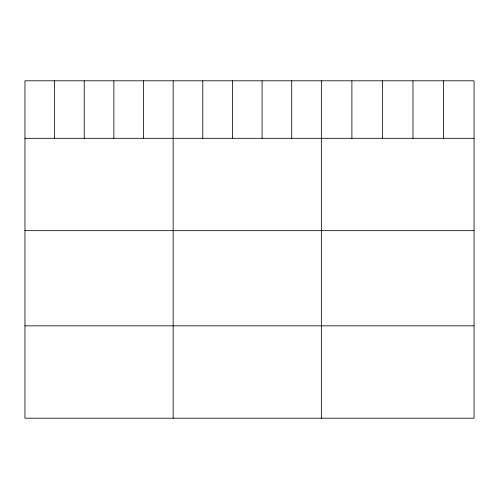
<?xml version="1.0" encoding="UTF-8"?>
<svg xmlns="http://www.w3.org/2000/svg" width="499" height="499" viewBox="0 0 499 499"><rect width="100%" height="100%" fill="white"/><g stroke="black" fill="none" stroke-linecap="round" stroke-linejoin="round"><path stroke-width="0.75" d="M474.05 138.304L474.05 418.199L24.95 418.199L24.95 80.801L474.05 80.801L474.05 138.304L24.95 138.304M24.95 230.669L474.05 230.669M24.95 325.835L474.05 325.835M443.511 80.801L443.511 138.304M412.972 80.801L412.972 138.304M382.434 80.801L382.434 138.304M351.895 80.801L351.895 138.304M321.356 80.801L321.356 418.199M291.715 80.801L291.715 138.304M262.075 80.801L262.075 138.304M232.434 80.801L232.434 138.304M202.794 80.801L202.794 138.304M173.153 80.801L173.153 418.199M143.512 80.801L143.512 138.304M113.872 80.801L113.872 138.304M84.231 80.801L84.231 138.304M54.591 80.801L54.591 138.304"/></g></svg>
